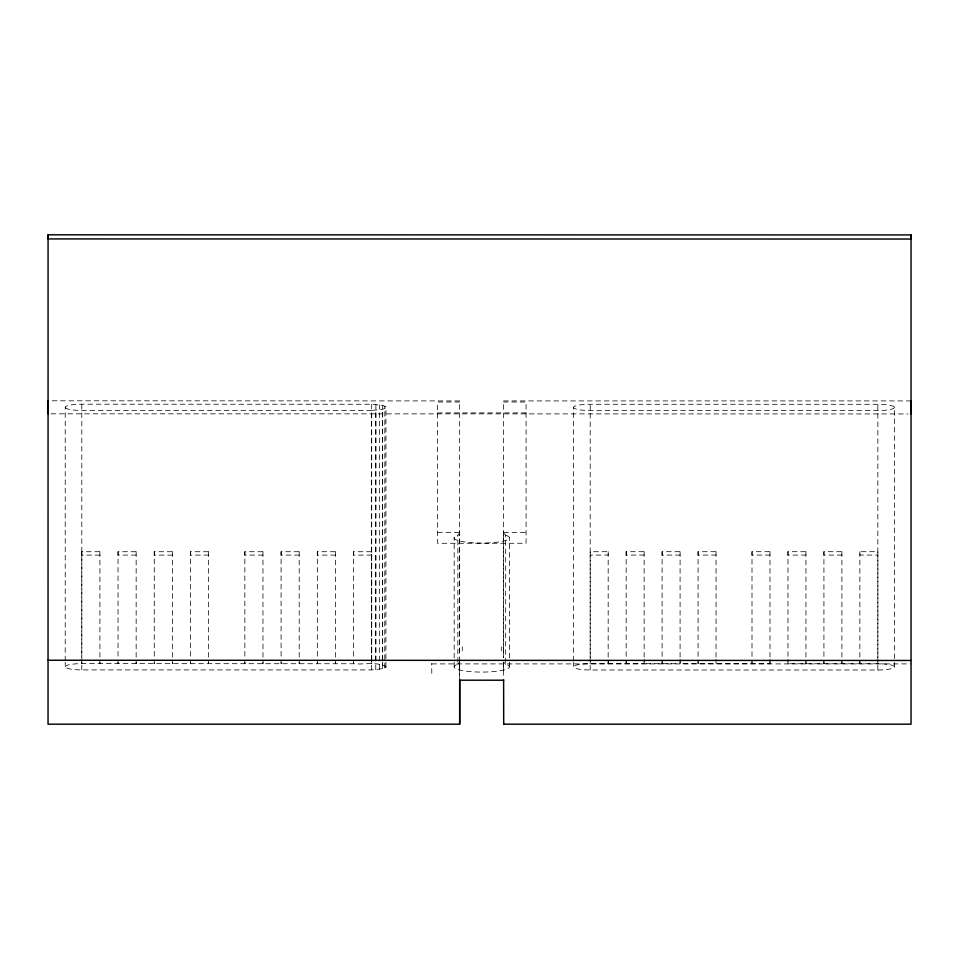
<?xml version="1.0" encoding="UTF-8"?>
<svg xmlns="http://www.w3.org/2000/svg" width="959" height="959" viewBox="0 0 959 959"><rect width="100%" height="100%" fill="white"/><g stroke="black" fill="none" stroke-linecap="round" stroke-linejoin="round"><path stroke-width="0.72" stroke-dasharray="4.79 3.6" d="M65.2 666.769A16.591 3.141 0 0 1 81.803 663.628L353.559 663.748C364.072 664.779 376.072 661.542 385.926 666.409L385.914 667.224L382.593 668.723L371.577 669.921L81.791 669.909A16.591 3.141 0 0 1 65.2 666.769L65.2 662.297M65.2 660.799L65.224 407.311A16.591 3.141 0 0 1 81.827 404.183L371.708 404.242L382.689 405.453L385.95 406.964L385.914 667.224M81.791 669.909L81.791 662.453M81.791 660.955L81.827 404.183M371.577 669.921L371.589 410.464L382.617 409.277L384.799 408.57L385.95 406.964M371.708 404.242L371.696 657.742M375.76 669.706L375.76 662.249M375.76 660.763L375.784 410.26M375.88 660.931L375.892 404.458M379.524 669.298L379.644 404.878M382.593 668.723L382.617 409.277M382.677 664.911L382.677 661.926M382.677 660.427L382.689 405.453M384.775 668.015L384.847 406.172M431.79 673.374L431.73 663.508M454.17 666.865L454.17 659.444M454.17 657.97L454.17 537.843M503.619 533.024L505.681 535.23L505.681 664.251A27.607 5.215 0 0 1 505.681 669.478L501.293 670.557A27.607 5.215 0 0 1 462.262 670.557L457.875 669.478A27.607 5.215 0 0 1 457.875 664.251L457.875 535.23L459.649 533.024M459.649 669.921L459.649 531.334M503.619 669.957L503.619 661.842L503.631 678.804M503.619 657.383L503.619 531.298M509.385 666.865L509.385 659.444M509.385 657.97L509.385 537.843M894.435 662.417L894.435 666.889A16.591 3.141 0 0 1 877.833 670.017L590.169 669.981A16.591 3.141 0 0 1 573.578 666.841L573.578 662.369M573.578 660.883L573.59 407.383A16.591 3.141 0 0 1 590.193 404.254L877.857 404.29A16.591 3.141 0 0 1 894.459 407.431L894.435 660.919M590.169 669.981L590.193 404.254M608.174 661.47L608.174 663.712L608.174 659.241M590.193 657.371L590.193 551.701L608.174 551.701L608.174 555.069L590.193 555.069M626.155 661.47L626.155 663.712L626.155 659.253M626.155 551.701L626.155 555.069L644.136 555.069L644.136 551.701L626.155 551.701L626.155 657.754M644.136 661.47L644.136 663.712L590.181 663.712A16.591 3.141 0 0 0 573.578 666.841M662.106 661.47L662.106 663.712L662.106 659.253M662.106 551.701L662.106 555.069L680.087 555.069L680.087 551.701L662.106 551.701L662.106 657.766M712.885 663.724L680.087 663.712L680.087 661.47M698.068 661.47L698.068 663.712L698.068 659.253M698.068 551.701L698.068 555.069L716.049 555.069L716.049 551.701L698.068 551.701L698.068 657.766M769.981 661.506L769.981 663.748L716.049 663.712L716.049 661.47M752 661.494L752 663.724L752 659.253M752 551.701L752 555.057L769.981 555.057L769.981 551.701L752 551.701L752 657.766M894.435 666.889A16.591 3.141 0 0 0 877.833 663.748L787.962 663.736L787.962 661.494M787.962 551.701L787.962 555.069L805.944 555.069L805.944 551.701L787.962 551.701L787.962 657.79M805.944 661.47L805.944 663.724L805.944 659.253M823.925 661.47L823.925 663.712L823.925 659.253M823.925 551.701L823.925 555.069L841.894 555.069L841.894 551.701L823.925 551.701L823.925 657.766M841.894 661.47L841.894 663.712L841.894 659.253M859.875 661.47L859.875 663.724L859.875 659.253M877.857 657.371L877.857 551.701L859.875 551.701L859.875 555.069L877.857 555.069M877.833 670.017L877.857 404.29M81.803 551.725L81.791 555.093L99.904 555.093L99.916 551.725L81.803 551.725L81.803 657.682M81.815 660.367L81.803 663.628L81.803 659.169M99.928 660.379L99.916 663.748L99.916 659.277M118.029 551.725L118.017 555.093L136.142 555.093L136.154 551.725L118.029 551.725L118.041 657.802M118.053 660.379L118.041 663.748L118.041 659.289M136.166 660.379L136.154 663.748L136.154 659.277M154.267 551.725L154.255 555.093L172.368 555.093L172.38 551.725L154.267 551.725L154.267 663.736L154.279 660.367M172.404 660.367L172.392 663.736L172.392 659.277M190.505 551.725L190.493 555.093L208.606 555.093L208.618 551.725L190.505 551.725L190.505 657.79M190.517 660.367L190.505 663.736L190.505 659.277M208.63 660.367L208.618 663.736L208.618 659.277M244.857 551.725L244.845 555.093L262.958 555.093L262.97 551.725L244.857 551.725L244.857 657.79M244.869 660.367L244.857 663.736L244.857 659.277M262.982 660.367L262.97 663.736L262.97 659.277M281.083 551.725L281.071 555.093L299.196 555.093L299.208 551.725L281.083 551.725L281.095 657.79M281.107 660.367L281.095 663.736L281.095 659.277M299.22 660.367L299.208 663.736L299.208 659.277M317.321 551.725L317.309 555.093L335.422 555.093L335.434 551.725L317.321 551.725L317.321 657.79M317.333 660.367L317.321 663.748L317.321 659.277M335.458 660.367L335.446 663.748L335.446 659.277M353.559 551.725L353.547 555.093L371.66 555.093L371.672 551.725L353.559 551.725L353.559 657.79M353.571 660.367L353.559 663.748L353.559 659.277M590.181 663.712L590.193 661.47M877.833 663.748L877.857 661.482M459.625 652.671L459.649 400.922L48.07 400.802M457.875 664.251L459.649 662.082M911.05 400.922L503.619 400.922L503.619 657.73M459.649 402.013L437.556 402.013L437.556 543.274L526.071 543.274L526.071 402.013L503.619 402.013M371.589 410.464L81.815 410.452A16.591 3.141 0 0 1 65.224 407.311M437.556 412.897L526.071 412.897M51.067 413.82L908.053 413.94M437.556 532.389L459.649 532.389M503.619 532.389L526.071 532.389M675.927 663.712L644.136 663.712L644.136 659.253M431.79 663.904L911.05 663.904M503.619 662.082L505.681 664.251M503.619 650.885L503.643 652.671M371.696 659.229L371.696 663.7L371.672 551.725M859.875 551.701L859.875 657.766M841.894 551.701L841.894 657.766M805.944 551.701L805.944 657.766M787.962 659.277L787.962 663.736M769.981 551.701L769.981 657.79M769.981 659.277L769.981 663.748M716.049 551.701L716.049 657.766M716.049 659.253L716.049 663.712M680.087 551.701L680.087 657.766M680.087 659.253L680.087 663.712M644.136 551.701L644.136 657.754M608.174 551.701L608.174 657.754M501.293 646.762L501.293 650.885M462.262 646.762L462.262 650.885M459.661 678.804L459.661 661.878L459.649 678.169M335.434 551.725L335.446 657.79M299.208 551.725L299.208 657.79M262.97 551.725L262.97 657.79M208.618 551.725L208.618 657.79M172.38 551.725L172.392 657.79M136.154 551.725L136.154 657.79M99.916 551.725L99.916 657.79M505.681 535.23A27.607 5.215 0 0 1 481.778 543.07A27.607 5.215 0 0 1 457.875 535.23M894.459 407.431A16.591 3.141 0 0 1 877.857 410.56L590.181 410.524A16.591 3.141 0 0 1 573.59 407.383"/><path stroke-width="1.44" d="M48.07 234.811L48.07 238.923L911.05 239.043L911.05 234.931L48.07 234.811L48.046 724.189L459.733 724.189L459.733 680.207L503.631 680.219M48.07 660.236L911.05 660.463L911.05 234.931M503.619 679.655L503.703 724.177M503.619 724.189L911.05 724.177L911.05 660.463M911.05 400.922L911.05 413.94M459.649 679.655L459.649 724.189M48.07 400.802L48.07 413.82"/></g></svg>
